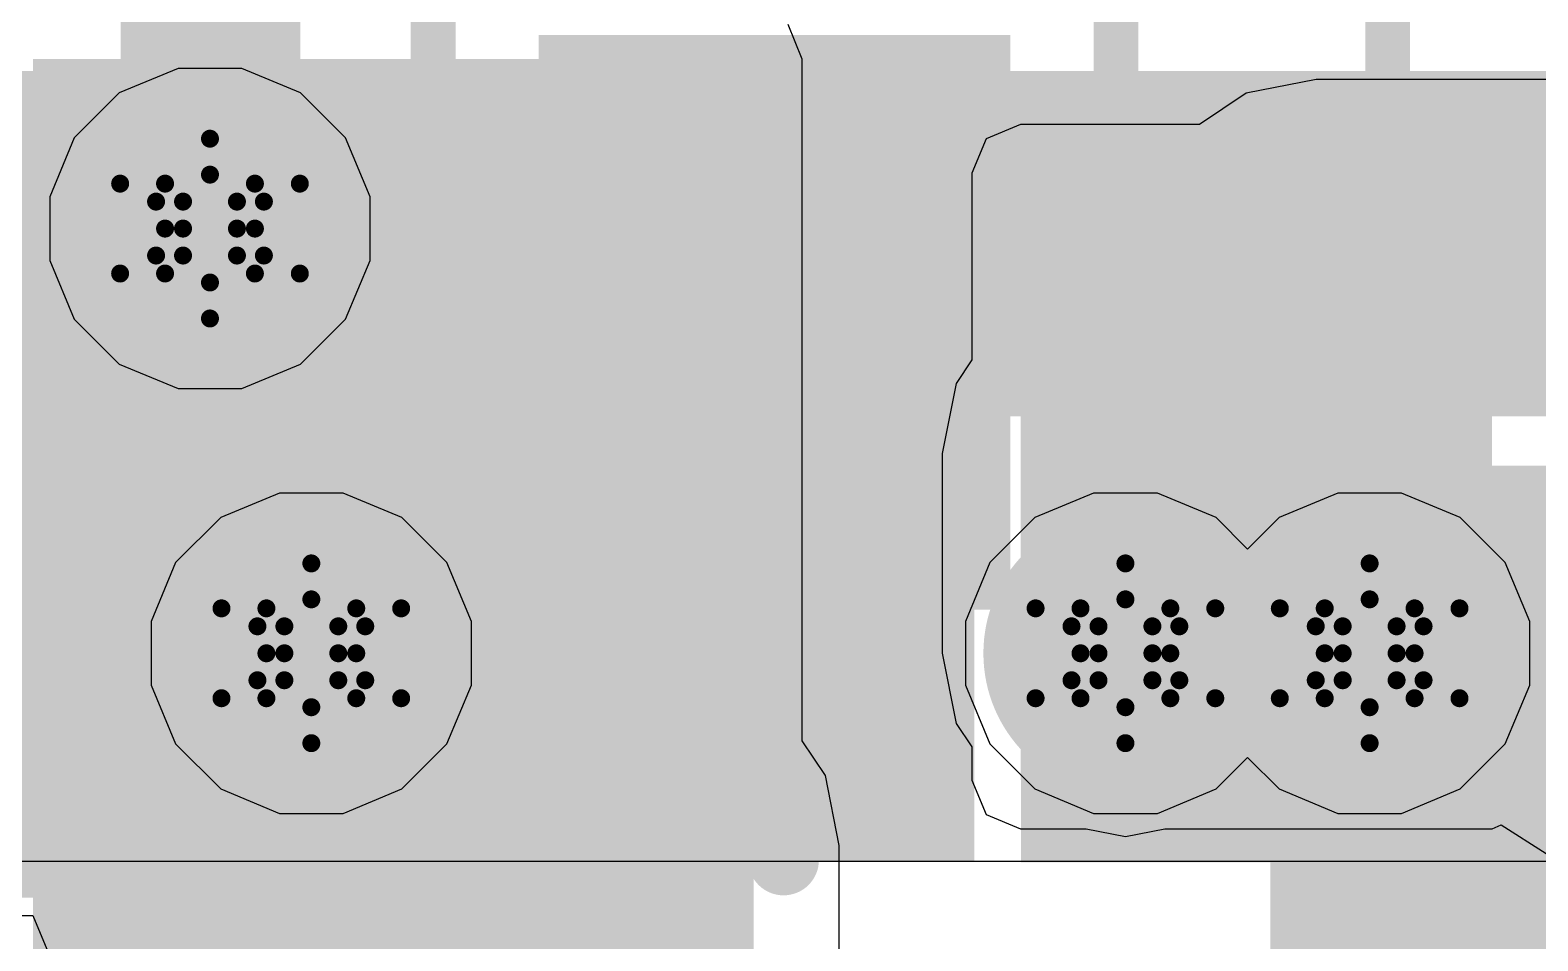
# Model space of a CAD drawing. Header units: inches. Extents: x -2.7 to 10.9, y -2.9 to 7.4.
# Drawn here: x 2.0067 to 2.1745, y 0.1526 to 0.2539 of the extents above; entities that cross this region are included whole.
import ezdxf

# ---------------------------------------------------------------- set-up
doc = ezdxf.new("R2010")
doc.units = ezdxf.units.IN
doc.header["$MEASUREMENT"] = 0
for name, color, linetype in [('Board Outline', 216, 'Continuous'), ('Bottom Layer', 5, 'Continuous'), ('Bottom Overlay', 54, 'Continuous'), ('Bottom Paste', 16, 'Continuous'), ('Bottom Solder', 6, 'Continuous'), ('Drill Drawing', 1, 'Continuous'), ('Layer 2', 16, 'Continuous'), ('Layer 3', 76, 'Continuous'), ('Top Layer', 1, 'Continuous'), ('Top Overlay', 2, 'Continuous'), ('Top Solder', 216, 'Continuous'), ('Via Holes', 16, 'Continuous')]:
    doc.layers.add(name, color=color, linetype=linetype)

# ---------------------------------------------------------------- blocks, each defined once
blk = doc.blocks.new('64_LQFP__10_10__B_129')
at = {"layer": 'Bottom Layer'}
blk.add_hatch(color=5, dxfattribs=at).paths.add_polyline_path([(0.20276, -0.14173), (0.25, -0.14173), (0.25, -0.15354), (0.20276, -0.15354)])
at = {"layer": 'Bottom Paste'}
blk.add_hatch(color=16, dxfattribs=at).paths.add_polyline_path([(0.20276, -0.14173), (0.25, -0.14173), (0.25, -0.15354), (0.20276, -0.15354)])
at = {"layer": 'Bottom Solder'}
blk.add_hatch(color=6, dxfattribs=at).paths.add_polyline_path([(0.19876, -0.13773), (0.254, -0.13773), (0.254, -0.15754), (0.19876, -0.15754)])
at = {"layer": 'Bottom Overlay'}
blk.add_lwpolyline([(0.208, -0.165, 0.005, 0.005, 0), (0.162, -0.211, 0.005, 0.005, 0)], format="xyseb", dxfattribs=at)
blk.add_lwpolyline([(0.20675, -0.165, 0.0025, 0.0025, 1), (0.20925, -0.165, 0.0025, 0.0025, 1)], format="xyseb", close=True, dxfattribs=at)
blk = doc.blocks.new('53261_0871_246')
at = {"layer": 'Top Overlay'}
blk.add_lwpolyline([(0.29823, -0.13976, 0.005, 0.005, 0), (-0.29823, -0.13976, 0.005, 0.005, 0)], format="xyseb", dxfattribs=at)
blk = doc.blocks.new('C____A_B_303')
at = {"layer": 'Bottom Layer'}
blk.add_hatch(color=5, dxfattribs=at).paths.add_polyline_path([(-0.0752, 0.02224), (-0.01929, 0.02224), (-0.01929, -0.02224), (-0.0752, -0.02224)])
at = {"layer": 'Bottom Paste'}
blk.add_hatch(color=16, dxfattribs=at).paths.add_polyline_path([(-0.0752, 0.02224), (-0.01929, 0.02224), (-0.01929, -0.02224), (-0.0752, -0.02224)])
at = {"layer": 'Bottom Solder'}
blk.add_hatch(color=6, dxfattribs=at).paths.add_polyline_path([(-0.0792, 0.02624), (-0.01529, 0.02624), (-0.01529, -0.02624), (-0.0792, -0.02624)])
at = {"layer": 'Bottom Overlay'}
for points in [[(-0.064, 0.038, 0.005, 0.005, 0), (-0.064, 0.03, 0.005, 0.005, 0)], [(-0.064, 0.038, 0.005, 0.005, 0), (0.064, 0.038, 0.005, 0.005, 0)], [(-0.09524, 0.01081, 0.00787, 0.00787, 0), (-0.09524, -0.01281, 0.00787, 0.00787, 0)], [(-0.10706, -0.001, 0.00787, 0.00787, 0), (-0.08343, -0.001, 0.00787, 0.00787, 0)], [(-0.064, -0.03, 0.005, 0.005, 0), (-0.064, -0.038, 0.005, 0.005, 0)], [(-0.064, -0.038, 0.005, 0.005, 0), (0.064, -0.038, 0.005, 0.005, 0)]]:
    blk.add_lwpolyline(points, format="xyseb", dxfattribs=at)
for points in [[(-0.06525, 0.038, 0.0025, 0.0025, 1), (-0.06275, 0.038, 0.0025, 0.0025, 1)], [(-0.06525, 0.038, 0.0025, 0.0025, 1), (-0.06275, 0.038, 0.0025, 0.0025, 1)], [(-0.06525, 0.03, 0.0025, 0.0025, 1), (-0.06275, 0.03, 0.0025, 0.0025, 1)], [(-0.09721, 0.01081, 0.00394, 0.00394, 1), (-0.09328, 0.01081, 0.00394, 0.00394, 1)], [(-0.10902, -0.001, 0.00394, 0.00394, 1), (-0.10509, -0.001, 0.00394, 0.00394, 1)], [(-0.0854, -0.001, 0.00394, 0.00394, 1), (-0.08146, -0.001, 0.00394, 0.00394, 1)], [(-0.09721, -0.01281, 0.00394, 0.00394, 1), (-0.09328, -0.01281, 0.00394, 0.00394, 1)], [(-0.06525, -0.03, 0.0025, 0.0025, 1), (-0.06275, -0.03, 0.0025, 0.0025, 1)], [(-0.06525, -0.038, 0.0025, 0.0025, 1), (-0.06275, -0.038, 0.0025, 0.0025, 1)], [(-0.06525, -0.038, 0.0025, 0.0025, 1), (-0.06275, -0.038, 0.0025, 0.0025, 1)]]:
    blk.add_lwpolyline(points, format="xyseb", close=True, dxfattribs=at)
blk = doc.blocks.new('C___0402_B_310')
at = {"layer": 'Bottom Layer'}
for points in [[(-0.0095, 0.0125), (-0.0095, -0.0125), (-0.0275, -0.0125), (-0.0275, 0.0125)], [(0.0275, 0.0125), (0.0275, -0.0125), (0.0095, -0.0125), (0.0095, 0.0125)]]:
    blk.add_hatch(color=5, dxfattribs=at).paths.add_polyline_path(points)
at = {"layer": 'Bottom Paste'}
for points in [[(-0.0095, 0.0125), (-0.0095, -0.0125), (-0.0275, -0.0125), (-0.0275, 0.0125)], [(0.0275, 0.0125), (0.0275, -0.0125), (0.0095, -0.0125), (0.0095, 0.0125)]]:
    blk.add_hatch(color=16, dxfattribs=at).paths.add_polyline_path(points)
at = {"layer": 'Bottom Solder'}
for points in [[(-0.00714, 0.01486), (-0.00714, -0.01486), (-0.02986, -0.01486), (-0.02986, 0.01486)], [(0.02986, 0.01486), (0.02986, -0.01486), (0.00714, -0.01486), (0.00714, 0.01486)]]:
    blk.add_hatch(color=6, dxfattribs=at).paths.add_polyline_path(points)
at = {"layer": 'Bottom Overlay'}
for points in [[(-0.031, 0.016, 0.005, 0.005, 0), (-0.031, -0.016, 0.005, 0.005, 0)], [(-0.011, 0.016, 0.005, 0.005, 0), (-0.031, 0.016, 0.005, 0.005, 0)], [(0.031, 0.016, 0.005, 0.005, 0), (0.011, 0.016, 0.005, 0.005, 0)], [(0.031, 0.016, 0.005, 0.005, 0), (0.031, -0.016, 0.005, 0.005, 0)], [(-0.011, -0.016, 0.005, 0.005, 0), (-0.031, -0.016, 0.005, 0.005, 0)], [(0.031, -0.016, 0.005, 0.005, 0), (0.011, -0.016, 0.005, 0.005, 0)]]:
    blk.add_lwpolyline(points, format="xyseb", dxfattribs=at)
for points in [[(-0.03225, 0.016, 0.0025, 0.0025, 1), (-0.02975, 0.016, 0.0025, 0.0025, 1)], [(-0.03225, 0.016, 0.0025, 0.0025, 1), (-0.02975, 0.016, 0.0025, 0.0025, 1)], [(-0.01225, 0.016, 0.0025, 0.0025, 1), (-0.00975, 0.016, 0.0025, 0.0025, 1)], [(0.00975, 0.016, 0.0025, 0.0025, 1), (0.01225, 0.016, 0.0025, 0.0025, 1)], [(0.02975, 0.016, 0.0025, 0.0025, 1), (0.03225, 0.016, 0.0025, 0.0025, 1)], [(0.02975, 0.016, 0.0025, 0.0025, 1), (0.03225, 0.016, 0.0025, 0.0025, 1)], [(-0.03225, -0.016, 0.0025, 0.0025, 1), (-0.02975, -0.016, 0.0025, 0.0025, 1)], [(-0.03225, -0.016, 0.0025, 0.0025, 1), (-0.02975, -0.016, 0.0025, 0.0025, 1)], [(-0.01225, -0.016, 0.0025, 0.0025, 1), (-0.00975, -0.016, 0.0025, 0.0025, 1)], [(0.00975, -0.016, 0.0025, 0.0025, 1), (0.01225, -0.016, 0.0025, 0.0025, 1)], [(0.02975, -0.016, 0.0025, 0.0025, 1), (0.03225, -0.016, 0.0025, 0.0025, 1)], [(0.02975, -0.016, 0.0025, 0.0025, 1), (0.03225, -0.016, 0.0025, 0.0025, 1)]]:
    blk.add_lwpolyline(points, format="xyseb", close=True, dxfattribs=at)

msp = doc.modelspace()

# ---------------------------------------------------------------- hatches: boundary and pattern name
at = {"layer": 'Bottom Layer'}
for points in [[(2.00529, 0.16136), (2.1118, 0.16136), (2.1118, 0.24931), (2.00529, 0.24931)], [(2.00529, 0.21092), (2.19282, 0.21092), (2.19282, 0.24931), (2.00529, 0.24931)], [(2.117, 0.16129), (2.19282, 0.16129), (2.19282, 0.20541), (2.117, 0.20541)], [(2.14473, 0.14062), (2.19282, 0.14062), (2.19282, 0.20541), (2.14473, 0.20541)], [(2.14473, 0.14062), (2.19282, 0.14062), (2.19282, 0.18034), (2.14473, 0.18034)]]:
    msp.add_hatch(color=5, dxfattribs=at).paths.add_polyline_path(points)
h = msp.add_hatch(color=5, dxfattribs=at)
edge = h.paths.add_edge_path()
edge.add_arc((2.02672, 0.23179), 0.01181, 0, 360)
h = msp.add_hatch(color=5, dxfattribs=at)
edge = h.paths.add_edge_path()
edge.add_arc((2.038, 0.18454), 0.01181, 0, 360)
h = msp.add_hatch(color=5, dxfattribs=at)
edge = h.paths.add_edge_path()
edge.add_arc((2.12861, 0.18454), 0.01181, 0, 360)
h = msp.add_hatch(color=5, dxfattribs=at)
edge = h.paths.add_edge_path()
edge.add_arc((2.15579, 0.18454), 0.01181, 0, 360)
at = {"layer": 'Bottom Solder'}
h = msp.add_hatch(color=6, dxfattribs=at)
edge = h.paths.add_edge_path()
edge.add_arc((2.02672, 0.23179), 0.01581, 0, 360)
h = msp.add_hatch(color=6, dxfattribs=at)
edge = h.paths.add_edge_path()
edge.add_arc((2.038, 0.18454), 0.01581, 0, 360)
h = msp.add_hatch(color=6, dxfattribs=at)
edge = h.paths.add_edge_path()
edge.add_arc((2.12861, 0.18454), 0.01581, 0, 360)
h = msp.add_hatch(color=6, dxfattribs=at)
edge = h.paths.add_edge_path()
edge.add_arc((2.15579, 0.18454), 0.01581, 0, 360)
at = {"layer": 'Layer 2'}
h = msp.add_hatch(color=16, dxfattribs=at)
edge = h.paths.add_edge_path()
edge.add_arc((2.02672, 0.23179), 0.01181, 0, 360)
h = msp.add_hatch(color=16, dxfattribs=at)
edge = h.paths.add_edge_path()
edge.add_arc((2.038, 0.18454), 0.01181, 0, 360)
h = msp.add_hatch(color=16, dxfattribs=at)
edge = h.paths.add_edge_path()
edge.add_arc((2.12861, 0.18454), 0.01181, 0, 360)
h = msp.add_hatch(color=16, dxfattribs=at)
edge = h.paths.add_edge_path()
edge.add_arc((2.15579, 0.18454), 0.01181, 0, 360)
at = {"layer": 'Layer 3'}
h = msp.add_hatch(color=76, dxfattribs=at)
edge = h.paths.add_edge_path()
edge.add_arc((2.02672, 0.23179), 0.01181, 0, 360)
h = msp.add_hatch(color=76, dxfattribs=at)
edge = h.paths.add_edge_path()
edge.add_arc((2.038, 0.18454), 0.01181, 0, 360)
h = msp.add_hatch(color=76, dxfattribs=at)
edge = h.paths.add_edge_path()
edge.add_arc((2.12861, 0.18454), 0.01181, 0, 360)
h = msp.add_hatch(color=76, dxfattribs=at)
edge = h.paths.add_edge_path()
edge.add_arc((2.15579, 0.18454), 0.01181, 0, 360)
at = {"layer": 'Top Layer'}
for points in [[(2.00701, 0.15082), (2.08723, 0.15082), (2.08723, 0.25065), (2.00701, 0.25065)], [(2.11694, 0.17043), (2.16941, 0.17043), (2.16941, 0.23795), (2.11694, 0.23795)]]:
    msp.add_hatch(color=1, dxfattribs=at).paths.add_polyline_path(points)
h = msp.add_hatch(color=1, dxfattribs=at)
edge = h.paths.add_edge_path()
edge.add_arc((2.02672, 0.23179), 0.01181, 0, 360)
h = msp.add_hatch(color=1, dxfattribs=at)
edge = h.paths.add_edge_path()
edge.add_arc((2.038, 0.18454), 0.01181, 0, 360)
h = msp.add_hatch(color=1, dxfattribs=at)
edge = h.paths.add_edge_path()
edge.add_arc((2.12861, 0.18454), 0.01181, 0, 360)
h = msp.add_hatch(color=1, dxfattribs=at)
edge = h.paths.add_edge_path()
edge.add_arc((2.15579, 0.18454), 0.01181, 0, 360)
at = {"layer": 'Top Solder'}
h = msp.add_hatch(color=216, dxfattribs=at)
edge = h.paths.add_edge_path()
edge.add_arc((2.02672, 0.23179), 0.01581, 0, 360)
h = msp.add_hatch(color=216, dxfattribs=at)
edge = h.paths.add_edge_path()
edge.add_arc((2.038, 0.18454), 0.01581, 0, 360)
h = msp.add_hatch(color=216, dxfattribs=at)
edge = h.paths.add_edge_path()
edge.add_arc((2.12861, 0.18454), 0.01581, 0, 360)
h = msp.add_hatch(color=216, dxfattribs=at)
edge = h.paths.add_edge_path()
edge.add_arc((2.15579, 0.18454), 0.01581, 0, 360)
at = {"layer": 'Via Holes'}
h = msp.add_hatch(color=7, dxfattribs=at)
edge = h.paths.add_edge_path()
edge.add_arc((2.02672, 0.23179), 0.00591, 0, 360)
h = msp.add_hatch(color=7, dxfattribs=at)
edge = h.paths.add_edge_path()
edge.add_arc((2.038, 0.18454), 0.00591, 0, 360)
h = msp.add_hatch(color=7, dxfattribs=at)
edge = h.paths.add_edge_path()
edge.add_arc((2.12861, 0.18454), 0.00591, 0, 360)
h = msp.add_hatch(color=7, dxfattribs=at)
edge = h.paths.add_edge_path()
edge.add_arc((2.15579, 0.18454), 0.00591, 0, 360)

# ---------------------------------------------------------------- linework, layer by layer
at = {"layer": 'Board Outline'}
msp.add_lwpolyline([(-2.49969, 1.37795, 0.005, 0.005, -0.740599), (2.8433, 0.25075, 0.005, 0.005, 0)], format="xyseb", dxfattribs=at)
at = {"layer": 'Bottom Layer'}
for p, q in [((1.99929, 0.15536), (2.00701, 0.15536)), ((2.00701, 0.15536), (2.00893, 0.15074))]:
    msp.add_line(p, q, dxfattribs=at)
for points in [[(2.02678, 0.23185, 0.02, 0.02, 0), (2.02678, 0.44868, 0.02, 0.02, 0)], [(2.02672, 0.23179, 0.02, 0.02, 0), (2.02678, 0.23185, 0.02, 0.02, 0)]]:
    msp.add_lwpolyline(points, format="xyseb", dxfattribs=at)
for points in [[(2.02172, 0.23179, 0.01, 0.01, 1), (2.03172, 0.23179, 0.01, 0.01, 1)], [(2.02178, 0.23185, 0.01, 0.01, 1), (2.03178, 0.23185, 0.01, 0.01, 1)], [(2.02178, 0.23185, 0.01, 0.01, 1), (2.03178, 0.23185, 0.01, 0.01, 1)]]:
    msp.add_lwpolyline(points, format="xyseb", close=True, dxfattribs=at)
at = {"layer": 'Drill Drawing'}
for points in [[(2.02172, 0.23679, 0.002, 0.002, 0), (2.02672, 0.24179, 0.002, 0.002, 0)], [(2.02672, 0.24179, 0.002, 0.002, 0), (2.03172, 0.23679, 0.002, 0.002, 0)], [(2.02372, 0.23479, 0.002, 0.002, 0), (2.02672, 0.23779, 0.002, 0.002, 0)], [(2.02672, 0.23779, 0.002, 0.002, 0), (2.02972, 0.23479, 0.002, 0.002, 0)], [(2.01672, 0.23679, 0.002, 0.002, 0), (2.02172, 0.23179, 0.002, 0.002, 0)], [(2.01672, 0.23679, 0.002, 0.002, 0), (2.02172, 0.23679, 0.002, 0.002, 0)], [(2.03172, 0.23679, 0.002, 0.002, 0), (2.03672, 0.23679, 0.002, 0.002, 0)], [(2.03172, 0.23179, 0.002, 0.002, 0), (2.03672, 0.23679, 0.002, 0.002, 0)], [(2.02072, 0.23479, 0.002, 0.002, 0), (2.02372, 0.23179, 0.002, 0.002, 0)], [(2.02072, 0.23479, 0.002, 0.002, 0), (2.02372, 0.23479, 0.002, 0.002, 0)], [(2.02972, 0.23479, 0.002, 0.002, 0), (2.03272, 0.23479, 0.002, 0.002, 0)], [(2.02972, 0.23179, 0.002, 0.002, 0), (2.03272, 0.23479, 0.002, 0.002, 0)], [(2.01672, 0.22679, 0.002, 0.002, 0), (2.02172, 0.23179, 0.002, 0.002, 0)], [(2.02072, 0.22879, 0.002, 0.002, 0), (2.02372, 0.23179, 0.002, 0.002, 0)], [(2.02972, 0.23179, 0.002, 0.002, 0), (2.03272, 0.22879, 0.002, 0.002, 0)], [(2.03172, 0.23179, 0.002, 0.002, 0), (2.03672, 0.22679, 0.002, 0.002, 0)], [(2.02072, 0.22879, 0.002, 0.002, 0), (2.02372, 0.22879, 0.002, 0.002, 0)], [(2.02372, 0.22879, 0.002, 0.002, 0), (2.02672, 0.22579, 0.002, 0.002, 0)], [(2.02672, 0.22579, 0.002, 0.002, 0), (2.02972, 0.22879, 0.002, 0.002, 0)], [(2.02972, 0.22879, 0.002, 0.002, 0), (2.03272, 0.22879, 0.002, 0.002, 0)], [(2.01672, 0.22679, 0.002, 0.002, 0), (2.02172, 0.22679, 0.002, 0.002, 0)], [(2.02172, 0.22679, 0.002, 0.002, 0), (2.02672, 0.22179, 0.002, 0.002, 0)], [(2.02672, 0.22179, 0.002, 0.002, 0), (2.03172, 0.22679, 0.002, 0.002, 0)], [(2.03172, 0.22679, 0.002, 0.002, 0), (2.03672, 0.22679, 0.002, 0.002, 0)], [(2.033, 0.18954, 0.002, 0.002, 0), (2.038, 0.19454, 0.002, 0.002, 0)], [(2.038, 0.19454, 0.002, 0.002, 0), (2.043, 0.18954, 0.002, 0.002, 0)], [(2.12361, 0.18954, 0.002, 0.002, 0), (2.12861, 0.19454, 0.002, 0.002, 0)], [(2.12861, 0.19454, 0.002, 0.002, 0), (2.13361, 0.18954, 0.002, 0.002, 0)], [(2.15079, 0.18954, 0.002, 0.002, 0), (2.15579, 0.19454, 0.002, 0.002, 0)], [(2.15579, 0.19454, 0.002, 0.002, 0), (2.16079, 0.18954, 0.002, 0.002, 0)], [(2.035, 0.18754, 0.002, 0.002, 0), (2.038, 0.19054, 0.002, 0.002, 0)], [(2.038, 0.19054, 0.002, 0.002, 0), (2.041, 0.18754, 0.002, 0.002, 0)], [(2.12561, 0.18754, 0.002, 0.002, 0), (2.12861, 0.19054, 0.002, 0.002, 0)], [(2.12861, 0.19054, 0.002, 0.002, 0), (2.13161, 0.18754, 0.002, 0.002, 0)], [(2.15279, 0.18754, 0.002, 0.002, 0), (2.15579, 0.19054, 0.002, 0.002, 0)], [(2.15579, 0.19054, 0.002, 0.002, 0), (2.15879, 0.18754, 0.002, 0.002, 0)], [(2.028, 0.18954, 0.002, 0.002, 0), (2.033, 0.18454, 0.002, 0.002, 0)], [(2.028, 0.18954, 0.002, 0.002, 0), (2.033, 0.18954, 0.002, 0.002, 0)], [(2.043, 0.18954, 0.002, 0.002, 0), (2.048, 0.18954, 0.002, 0.002, 0)], [(2.043, 0.18454, 0.002, 0.002, 0), (2.048, 0.18954, 0.002, 0.002, 0)], [(2.11861, 0.18954, 0.002, 0.002, 0), (2.12361, 0.18454, 0.002, 0.002, 0)], [(2.11861, 0.18954, 0.002, 0.002, 0), (2.12361, 0.18954, 0.002, 0.002, 0)], [(2.13361, 0.18954, 0.002, 0.002, 0), (2.13861, 0.18954, 0.002, 0.002, 0)], [(2.13361, 0.18454, 0.002, 0.002, 0), (2.13861, 0.18954, 0.002, 0.002, 0)], [(2.14579, 0.18954, 0.002, 0.002, 0), (2.15079, 0.18454, 0.002, 0.002, 0)], [(2.14579, 0.18954, 0.002, 0.002, 0), (2.15079, 0.18954, 0.002, 0.002, 0)], [(2.16079, 0.18954, 0.002, 0.002, 0), (2.16579, 0.18954, 0.002, 0.002, 0)], [(2.16079, 0.18454, 0.002, 0.002, 0), (2.16579, 0.18954, 0.002, 0.002, 0)], [(2.032, 0.18754, 0.002, 0.002, 0), (2.035, 0.18454, 0.002, 0.002, 0)], [(2.032, 0.18754, 0.002, 0.002, 0), (2.035, 0.18754, 0.002, 0.002, 0)], [(2.041, 0.18754, 0.002, 0.002, 0), (2.044, 0.18754, 0.002, 0.002, 0)], [(2.041, 0.18454, 0.002, 0.002, 0), (2.044, 0.18754, 0.002, 0.002, 0)], [(2.12261, 0.18754, 0.002, 0.002, 0), (2.12561, 0.18454, 0.002, 0.002, 0)], [(2.12261, 0.18754, 0.002, 0.002, 0), (2.12561, 0.18754, 0.002, 0.002, 0)], [(2.13161, 0.18754, 0.002, 0.002, 0), (2.13461, 0.18754, 0.002, 0.002, 0)], [(2.13161, 0.18454, 0.002, 0.002, 0), (2.13461, 0.18754, 0.002, 0.002, 0)], [(2.14979, 0.18754, 0.002, 0.002, 0), (2.15279, 0.18454, 0.002, 0.002, 0)], [(2.14979, 0.18754, 0.002, 0.002, 0), (2.15279, 0.18754, 0.002, 0.002, 0)], [(2.15879, 0.18754, 0.002, 0.002, 0), (2.16179, 0.18754, 0.002, 0.002, 0)], [(2.15879, 0.18454, 0.002, 0.002, 0), (2.16179, 0.18754, 0.002, 0.002, 0)], [(2.028, 0.17954, 0.002, 0.002, 0), (2.033, 0.18454, 0.002, 0.002, 0)], [(2.032, 0.18154, 0.002, 0.002, 0), (2.035, 0.18454, 0.002, 0.002, 0)], [(2.041, 0.18454, 0.002, 0.002, 0), (2.044, 0.18154, 0.002, 0.002, 0)], [(2.043, 0.18454, 0.002, 0.002, 0), (2.048, 0.17954, 0.002, 0.002, 0)], [(2.11861, 0.17954, 0.002, 0.002, 0), (2.12361, 0.18454, 0.002, 0.002, 0)], [(2.12261, 0.18154, 0.002, 0.002, 0), (2.12561, 0.18454, 0.002, 0.002, 0)], [(2.13161, 0.18454, 0.002, 0.002, 0), (2.13461, 0.18154, 0.002, 0.002, 0)], [(2.13361, 0.18454, 0.002, 0.002, 0), (2.13861, 0.17954, 0.002, 0.002, 0)], [(2.14579, 0.17954, 0.002, 0.002, 0), (2.15079, 0.18454, 0.002, 0.002, 0)], [(2.14979, 0.18154, 0.002, 0.002, 0), (2.15279, 0.18454, 0.002, 0.002, 0)], [(2.15879, 0.18454, 0.002, 0.002, 0), (2.16179, 0.18154, 0.002, 0.002, 0)], [(2.16079, 0.18454, 0.002, 0.002, 0), (2.16579, 0.17954, 0.002, 0.002, 0)], [(2.032, 0.18154, 0.002, 0.002, 0), (2.035, 0.18154, 0.002, 0.002, 0)], [(2.035, 0.18154, 0.002, 0.002, 0), (2.038, 0.17854, 0.002, 0.002, 0)], [(2.038, 0.17854, 0.002, 0.002, 0), (2.041, 0.18154, 0.002, 0.002, 0)], [(2.041, 0.18154, 0.002, 0.002, 0), (2.044, 0.18154, 0.002, 0.002, 0)], [(2.12261, 0.18154, 0.002, 0.002, 0), (2.12561, 0.18154, 0.002, 0.002, 0)], [(2.12561, 0.18154, 0.002, 0.002, 0), (2.12861, 0.17854, 0.002, 0.002, 0)], [(2.12861, 0.17854, 0.002, 0.002, 0), (2.13161, 0.18154, 0.002, 0.002, 0)], [(2.13161, 0.18154, 0.002, 0.002, 0), (2.13461, 0.18154, 0.002, 0.002, 0)], [(2.14979, 0.18154, 0.002, 0.002, 0), (2.15279, 0.18154, 0.002, 0.002, 0)], [(2.15279, 0.18154, 0.002, 0.002, 0), (2.15579, 0.17854, 0.002, 0.002, 0)], [(2.15579, 0.17854, 0.002, 0.002, 0), (2.15879, 0.18154, 0.002, 0.002, 0)], [(2.15879, 0.18154, 0.002, 0.002, 0), (2.16179, 0.18154, 0.002, 0.002, 0)], [(2.028, 0.17954, 0.002, 0.002, 0), (2.033, 0.17954, 0.002, 0.002, 0)], [(2.033, 0.17954, 0.002, 0.002, 0), (2.038, 0.17454, 0.002, 0.002, 0)], [(2.038, 0.17454, 0.002, 0.002, 0), (2.043, 0.17954, 0.002, 0.002, 0)], [(2.043, 0.17954, 0.002, 0.002, 0), (2.048, 0.17954, 0.002, 0.002, 0)], [(2.11861, 0.17954, 0.002, 0.002, 0), (2.12361, 0.17954, 0.002, 0.002, 0)], [(2.12361, 0.17954, 0.002, 0.002, 0), (2.12861, 0.17454, 0.002, 0.002, 0)], [(2.12861, 0.17454, 0.002, 0.002, 0), (2.13361, 0.17954, 0.002, 0.002, 0)], [(2.13361, 0.17954, 0.002, 0.002, 0), (2.13861, 0.17954, 0.002, 0.002, 0)], [(2.14579, 0.17954, 0.002, 0.002, 0), (2.15079, 0.17954, 0.002, 0.002, 0)], [(2.15079, 0.17954, 0.002, 0.002, 0), (2.15579, 0.17454, 0.002, 0.002, 0)], [(2.15579, 0.17454, 0.002, 0.002, 0), (2.16079, 0.17954, 0.002, 0.002, 0)], [(2.16079, 0.17954, 0.002, 0.002, 0), (2.16579, 0.17954, 0.002, 0.002, 0)]]:
    msp.add_lwpolyline(points, format="xyseb", dxfattribs=at)
for points in [[(2.02622, 0.24179, 0.001, 0.001, 1), (2.02722, 0.24179, 0.001, 0.001, 1)], [(2.02622, 0.24179, 0.001, 0.001, 1), (2.02722, 0.24179, 0.001, 0.001, 1)], [(2.02622, 0.23779, 0.001, 0.001, 1), (2.02722, 0.23779, 0.001, 0.001, 1)], [(2.02622, 0.23779, 0.001, 0.001, 1), (2.02722, 0.23779, 0.001, 0.001, 1)], [(2.01622, 0.23679, 0.001, 0.001, 1), (2.01722, 0.23679, 0.001, 0.001, 1)], [(2.01622, 0.23679, 0.001, 0.001, 1), (2.01722, 0.23679, 0.001, 0.001, 1)], [(2.02122, 0.23679, 0.001, 0.001, 1), (2.02222, 0.23679, 0.001, 0.001, 1)], [(2.02122, 0.23679, 0.001, 0.001, 1), (2.02222, 0.23679, 0.001, 0.001, 1)], [(2.03122, 0.23679, 0.001, 0.001, 1), (2.03222, 0.23679, 0.001, 0.001, 1)], [(2.03122, 0.23679, 0.001, 0.001, 1), (2.03222, 0.23679, 0.001, 0.001, 1)], [(2.03622, 0.23679, 0.001, 0.001, 1), (2.03722, 0.23679, 0.001, 0.001, 1)], [(2.03622, 0.23679, 0.001, 0.001, 1), (2.03722, 0.23679, 0.001, 0.001, 1)], [(2.02022, 0.23479, 0.001, 0.001, 1), (2.02122, 0.23479, 0.001, 0.001, 1)], [(2.02022, 0.23479, 0.001, 0.001, 1), (2.02122, 0.23479, 0.001, 0.001, 1)], [(2.02322, 0.23479, 0.001, 0.001, 1), (2.02422, 0.23479, 0.001, 0.001, 1)], [(2.02322, 0.23479, 0.001, 0.001, 1), (2.02422, 0.23479, 0.001, 0.001, 1)], [(2.02922, 0.23479, 0.001, 0.001, 1), (2.03022, 0.23479, 0.001, 0.001, 1)], [(2.02922, 0.23479, 0.001, 0.001, 1), (2.03022, 0.23479, 0.001, 0.001, 1)], [(2.03222, 0.23479, 0.001, 0.001, 1), (2.03322, 0.23479, 0.001, 0.001, 1)], [(2.03222, 0.23479, 0.001, 0.001, 1), (2.03322, 0.23479, 0.001, 0.001, 1)], [(2.02122, 0.23179, 0.001, 0.001, 1), (2.02222, 0.23179, 0.001, 0.001, 1)], [(2.02122, 0.23179, 0.001, 0.001, 1), (2.02222, 0.23179, 0.001, 0.001, 1)], [(2.02322, 0.23179, 0.001, 0.001, 1), (2.02422, 0.23179, 0.001, 0.001, 1)], [(2.02322, 0.23179, 0.001, 0.001, 1), (2.02422, 0.23179, 0.001, 0.001, 1)], [(2.02922, 0.23179, 0.001, 0.001, 1), (2.03022, 0.23179, 0.001, 0.001, 1)], [(2.02922, 0.23179, 0.001, 0.001, 1), (2.03022, 0.23179, 0.001, 0.001, 1)], [(2.03122, 0.23179, 0.001, 0.001, 1), (2.03222, 0.23179, 0.001, 0.001, 1)], [(2.03122, 0.23179, 0.001, 0.001, 1), (2.03222, 0.23179, 0.001, 0.001, 1)], [(2.02022, 0.22879, 0.001, 0.001, 1), (2.02122, 0.22879, 0.001, 0.001, 1)], [(2.02022, 0.22879, 0.001, 0.001, 1), (2.02122, 0.22879, 0.001, 0.001, 1)], [(2.02322, 0.22879, 0.001, 0.001, 1), (2.02422, 0.22879, 0.001, 0.001, 1)], [(2.02322, 0.22879, 0.001, 0.001, 1), (2.02422, 0.22879, 0.001, 0.001, 1)], [(2.02922, 0.22879, 0.001, 0.001, 1), (2.03022, 0.22879, 0.001, 0.001, 1)], [(2.02922, 0.22879, 0.001, 0.001, 1), (2.03022, 0.22879, 0.001, 0.001, 1)], [(2.03222, 0.22879, 0.001, 0.001, 1), (2.03322, 0.22879, 0.001, 0.001, 1)], [(2.03222, 0.22879, 0.001, 0.001, 1), (2.03322, 0.22879, 0.001, 0.001, 1)], [(2.01622, 0.22679, 0.001, 0.001, 1), (2.01722, 0.22679, 0.001, 0.001, 1)], [(2.01622, 0.22679, 0.001, 0.001, 1), (2.01722, 0.22679, 0.001, 0.001, 1)], [(2.02122, 0.22679, 0.001, 0.001, 1), (2.02222, 0.22679, 0.001, 0.001, 1)], [(2.02122, 0.22679, 0.001, 0.001, 1), (2.02222, 0.22679, 0.001, 0.001, 1)], [(2.02622, 0.22579, 0.001, 0.001, 1), (2.02722, 0.22579, 0.001, 0.001, 1)], [(2.02622, 0.22579, 0.001, 0.001, 1), (2.02722, 0.22579, 0.001, 0.001, 1)], [(2.03122, 0.22679, 0.001, 0.001, 1), (2.03222, 0.22679, 0.001, 0.001, 1)], [(2.03122, 0.22679, 0.001, 0.001, 1), (2.03222, 0.22679, 0.001, 0.001, 1)], [(2.03622, 0.22679, 0.001, 0.001, 1), (2.03722, 0.22679, 0.001, 0.001, 1)], [(2.03622, 0.22679, 0.001, 0.001, 1), (2.03722, 0.22679, 0.001, 0.001, 1)], [(2.02622, 0.22179, 0.001, 0.001, 1), (2.02722, 0.22179, 0.001, 0.001, 1)], [(2.02622, 0.22179, 0.001, 0.001, 1), (2.02722, 0.22179, 0.001, 0.001, 1)], [(2.0375, 0.19454, 0.001, 0.001, 1), (2.0385, 0.19454, 0.001, 0.001, 1)], [(2.0375, 0.19454, 0.001, 0.001, 1), (2.0385, 0.19454, 0.001, 0.001, 1)], [(2.12811, 0.19454, 0.001, 0.001, 1), (2.12911, 0.19454, 0.001, 0.001, 1)], [(2.12811, 0.19454, 0.001, 0.001, 1), (2.12911, 0.19454, 0.001, 0.001, 1)], [(2.15529, 0.19454, 0.001, 0.001, 1), (2.15629, 0.19454, 0.001, 0.001, 1)], [(2.15529, 0.19454, 0.001, 0.001, 1), (2.15629, 0.19454, 0.001, 0.001, 1)], [(2.0375, 0.19054, 0.001, 0.001, 1), (2.0385, 0.19054, 0.001, 0.001, 1)], [(2.0375, 0.19054, 0.001, 0.001, 1), (2.0385, 0.19054, 0.001, 0.001, 1)], [(2.12811, 0.19054, 0.001, 0.001, 1), (2.12911, 0.19054, 0.001, 0.001, 1)], [(2.12811, 0.19054, 0.001, 0.001, 1), (2.12911, 0.19054, 0.001, 0.001, 1)], [(2.15529, 0.19054, 0.001, 0.001, 1), (2.15629, 0.19054, 0.001, 0.001, 1)], [(2.15529, 0.19054, 0.001, 0.001, 1), (2.15629, 0.19054, 0.001, 0.001, 1)], [(2.0275, 0.18954, 0.001, 0.001, 1), (2.0285, 0.18954, 0.001, 0.001, 1)], [(2.0275, 0.18954, 0.001, 0.001, 1), (2.0285, 0.18954, 0.001, 0.001, 1)], [(2.0325, 0.18954, 0.001, 0.001, 1), (2.0335, 0.18954, 0.001, 0.001, 1)], [(2.0325, 0.18954, 0.001, 0.001, 1), (2.0335, 0.18954, 0.001, 0.001, 1)], [(2.0425, 0.18954, 0.001, 0.001, 1), (2.0435, 0.18954, 0.001, 0.001, 1)], [(2.0425, 0.18954, 0.001, 0.001, 1), (2.0435, 0.18954, 0.001, 0.001, 1)], [(2.0475, 0.18954, 0.001, 0.001, 1), (2.0485, 0.18954, 0.001, 0.001, 1)], [(2.0475, 0.18954, 0.001, 0.001, 1), (2.0485, 0.18954, 0.001, 0.001, 1)], [(2.11811, 0.18954, 0.001, 0.001, 1), (2.11911, 0.18954, 0.001, 0.001, 1)], [(2.11811, 0.18954, 0.001, 0.001, 1), (2.11911, 0.18954, 0.001, 0.001, 1)], [(2.12311, 0.18954, 0.001, 0.001, 1), (2.12411, 0.18954, 0.001, 0.001, 1)], [(2.12311, 0.18954, 0.001, 0.001, 1), (2.12411, 0.18954, 0.001, 0.001, 1)], [(2.13311, 0.18954, 0.001, 0.001, 1), (2.13411, 0.18954, 0.001, 0.001, 1)], [(2.13311, 0.18954, 0.001, 0.001, 1), (2.13411, 0.18954, 0.001, 0.001, 1)], [(2.13811, 0.18954, 0.001, 0.001, 1), (2.13911, 0.18954, 0.001, 0.001, 1)], [(2.13811, 0.18954, 0.001, 0.001, 1), (2.13911, 0.18954, 0.001, 0.001, 1)], [(2.14529, 0.18954, 0.001, 0.001, 1), (2.14629, 0.18954, 0.001, 0.001, 1)], [(2.14529, 0.18954, 0.001, 0.001, 1), (2.14629, 0.18954, 0.001, 0.001, 1)], [(2.15029, 0.18954, 0.001, 0.001, 1), (2.15129, 0.18954, 0.001, 0.001, 1)], [(2.15029, 0.18954, 0.001, 0.001, 1), (2.15129, 0.18954, 0.001, 0.001, 1)], [(2.16029, 0.18954, 0.001, 0.001, 1), (2.16129, 0.18954, 0.001, 0.001, 1)], [(2.16029, 0.18954, 0.001, 0.001, 1), (2.16129, 0.18954, 0.001, 0.001, 1)], [(2.16529, 0.18954, 0.001, 0.001, 1), (2.16629, 0.18954, 0.001, 0.001, 1)], [(2.16529, 0.18954, 0.001, 0.001, 1), (2.16629, 0.18954, 0.001, 0.001, 1)], [(2.0315, 0.18754, 0.001, 0.001, 1), (2.0325, 0.18754, 0.001, 0.001, 1)], [(2.0315, 0.18754, 0.001, 0.001, 1), (2.0325, 0.18754, 0.001, 0.001, 1)], [(2.0345, 0.18754, 0.001, 0.001, 1), (2.0355, 0.18754, 0.001, 0.001, 1)], [(2.0345, 0.18754, 0.001, 0.001, 1), (2.0355, 0.18754, 0.001, 0.001, 1)], [(2.0405, 0.18754, 0.001, 0.001, 1), (2.0415, 0.18754, 0.001, 0.001, 1)], [(2.0405, 0.18754, 0.001, 0.001, 1), (2.0415, 0.18754, 0.001, 0.001, 1)], [(2.0435, 0.18754, 0.001, 0.001, 1), (2.0445, 0.18754, 0.001, 0.001, 1)], [(2.0435, 0.18754, 0.001, 0.001, 1), (2.0445, 0.18754, 0.001, 0.001, 1)], [(2.12211, 0.18754, 0.001, 0.001, 1), (2.12311, 0.18754, 0.001, 0.001, 1)], [(2.12211, 0.18754, 0.001, 0.001, 1), (2.12311, 0.18754, 0.001, 0.001, 1)], [(2.12511, 0.18754, 0.001, 0.001, 1), (2.12611, 0.18754, 0.001, 0.001, 1)], [(2.12511, 0.18754, 0.001, 0.001, 1), (2.12611, 0.18754, 0.001, 0.001, 1)], [(2.13111, 0.18754, 0.001, 0.001, 1), (2.13211, 0.18754, 0.001, 0.001, 1)], [(2.13111, 0.18754, 0.001, 0.001, 1), (2.13211, 0.18754, 0.001, 0.001, 1)], [(2.13411, 0.18754, 0.001, 0.001, 1), (2.13511, 0.18754, 0.001, 0.001, 1)], [(2.13411, 0.18754, 0.001, 0.001, 1), (2.13511, 0.18754, 0.001, 0.001, 1)], [(2.14929, 0.18754, 0.001, 0.001, 1), (2.15029, 0.18754, 0.001, 0.001, 1)], [(2.14929, 0.18754, 0.001, 0.001, 1), (2.15029, 0.18754, 0.001, 0.001, 1)], [(2.15229, 0.18754, 0.001, 0.001, 1), (2.15329, 0.18754, 0.001, 0.001, 1)], [(2.15229, 0.18754, 0.001, 0.001, 1), (2.15329, 0.18754, 0.001, 0.001, 1)], [(2.15829, 0.18754, 0.001, 0.001, 1), (2.15929, 0.18754, 0.001, 0.001, 1)], [(2.15829, 0.18754, 0.001, 0.001, 1), (2.15929, 0.18754, 0.001, 0.001, 1)], [(2.16129, 0.18754, 0.001, 0.001, 1), (2.16229, 0.18754, 0.001, 0.001, 1)], [(2.16129, 0.18754, 0.001, 0.001, 1), (2.16229, 0.18754, 0.001, 0.001, 1)], [(2.0325, 0.18454, 0.001, 0.001, 1), (2.0335, 0.18454, 0.001, 0.001, 1)], [(2.0325, 0.18454, 0.001, 0.001, 1), (2.0335, 0.18454, 0.001, 0.001, 1)], [(2.0345, 0.18454, 0.001, 0.001, 1), (2.0355, 0.18454, 0.001, 0.001, 1)], [(2.0345, 0.18454, 0.001, 0.001, 1), (2.0355, 0.18454, 0.001, 0.001, 1)], [(2.0405, 0.18454, 0.001, 0.001, 1), (2.0415, 0.18454, 0.001, 0.001, 1)], [(2.0405, 0.18454, 0.001, 0.001, 1), (2.0415, 0.18454, 0.001, 0.001, 1)], [(2.0425, 0.18454, 0.001, 0.001, 1), (2.0435, 0.18454, 0.001, 0.001, 1)], [(2.0425, 0.18454, 0.001, 0.001, 1), (2.0435, 0.18454, 0.001, 0.001, 1)], [(2.12311, 0.18454, 0.001, 0.001, 1), (2.12411, 0.18454, 0.001, 0.001, 1)], [(2.12311, 0.18454, 0.001, 0.001, 1), (2.12411, 0.18454, 0.001, 0.001, 1)], [(2.12511, 0.18454, 0.001, 0.001, 1), (2.12611, 0.18454, 0.001, 0.001, 1)], [(2.12511, 0.18454, 0.001, 0.001, 1), (2.12611, 0.18454, 0.001, 0.001, 1)], [(2.13111, 0.18454, 0.001, 0.001, 1), (2.13211, 0.18454, 0.001, 0.001, 1)], [(2.13111, 0.18454, 0.001, 0.001, 1), (2.13211, 0.18454, 0.001, 0.001, 1)], [(2.13311, 0.18454, 0.001, 0.001, 1), (2.13411, 0.18454, 0.001, 0.001, 1)], [(2.13311, 0.18454, 0.001, 0.001, 1), (2.13411, 0.18454, 0.001, 0.001, 1)], [(2.15029, 0.18454, 0.001, 0.001, 1), (2.15129, 0.18454, 0.001, 0.001, 1)], [(2.15029, 0.18454, 0.001, 0.001, 1), (2.15129, 0.18454, 0.001, 0.001, 1)], [(2.15229, 0.18454, 0.001, 0.001, 1), (2.15329, 0.18454, 0.001, 0.001, 1)], [(2.15229, 0.18454, 0.001, 0.001, 1), (2.15329, 0.18454, 0.001, 0.001, 1)], [(2.15829, 0.18454, 0.001, 0.001, 1), (2.15929, 0.18454, 0.001, 0.001, 1)], [(2.15829, 0.18454, 0.001, 0.001, 1), (2.15929, 0.18454, 0.001, 0.001, 1)], [(2.16029, 0.18454, 0.001, 0.001, 1), (2.16129, 0.18454, 0.001, 0.001, 1)], [(2.16029, 0.18454, 0.001, 0.001, 1), (2.16129, 0.18454, 0.001, 0.001, 1)], [(2.0315, 0.18154, 0.001, 0.001, 1), (2.0325, 0.18154, 0.001, 0.001, 1)], [(2.0315, 0.18154, 0.001, 0.001, 1), (2.0325, 0.18154, 0.001, 0.001, 1)], [(2.0345, 0.18154, 0.001, 0.001, 1), (2.0355, 0.18154, 0.001, 0.001, 1)], [(2.0345, 0.18154, 0.001, 0.001, 1), (2.0355, 0.18154, 0.001, 0.001, 1)], [(2.0405, 0.18154, 0.001, 0.001, 1), (2.0415, 0.18154, 0.001, 0.001, 1)], [(2.0405, 0.18154, 0.001, 0.001, 1), (2.0415, 0.18154, 0.001, 0.001, 1)], [(2.0435, 0.18154, 0.001, 0.001, 1), (2.0445, 0.18154, 0.001, 0.001, 1)], [(2.0435, 0.18154, 0.001, 0.001, 1), (2.0445, 0.18154, 0.001, 0.001, 1)], [(2.12211, 0.18154, 0.001, 0.001, 1), (2.12311, 0.18154, 0.001, 0.001, 1)], [(2.12211, 0.18154, 0.001, 0.001, 1), (2.12311, 0.18154, 0.001, 0.001, 1)], [(2.12511, 0.18154, 0.001, 0.001, 1), (2.12611, 0.18154, 0.001, 0.001, 1)], [(2.12511, 0.18154, 0.001, 0.001, 1), (2.12611, 0.18154, 0.001, 0.001, 1)], [(2.13111, 0.18154, 0.001, 0.001, 1), (2.13211, 0.18154, 0.001, 0.001, 1)], [(2.13111, 0.18154, 0.001, 0.001, 1), (2.13211, 0.18154, 0.001, 0.001, 1)], [(2.13411, 0.18154, 0.001, 0.001, 1), (2.13511, 0.18154, 0.001, 0.001, 1)], [(2.13411, 0.18154, 0.001, 0.001, 1), (2.13511, 0.18154, 0.001, 0.001, 1)], [(2.14929, 0.18154, 0.001, 0.001, 1), (2.15029, 0.18154, 0.001, 0.001, 1)], [(2.14929, 0.18154, 0.001, 0.001, 1), (2.15029, 0.18154, 0.001, 0.001, 1)], [(2.15229, 0.18154, 0.001, 0.001, 1), (2.15329, 0.18154, 0.001, 0.001, 1)], [(2.15229, 0.18154, 0.001, 0.001, 1), (2.15329, 0.18154, 0.001, 0.001, 1)], [(2.15829, 0.18154, 0.001, 0.001, 1), (2.15929, 0.18154, 0.001, 0.001, 1)], [(2.15829, 0.18154, 0.001, 0.001, 1), (2.15929, 0.18154, 0.001, 0.001, 1)], [(2.16129, 0.18154, 0.001, 0.001, 1), (2.16229, 0.18154, 0.001, 0.001, 1)], [(2.16129, 0.18154, 0.001, 0.001, 1), (2.16229, 0.18154, 0.001, 0.001, 1)], [(2.0275, 0.17954, 0.001, 0.001, 1), (2.0285, 0.17954, 0.001, 0.001, 1)], [(2.0275, 0.17954, 0.001, 0.001, 1), (2.0285, 0.17954, 0.001, 0.001, 1)], [(2.0325, 0.17954, 0.001, 0.001, 1), (2.0335, 0.17954, 0.001, 0.001, 1)], [(2.0325, 0.17954, 0.001, 0.001, 1), (2.0335, 0.17954, 0.001, 0.001, 1)], [(2.0425, 0.17954, 0.001, 0.001, 1), (2.0435, 0.17954, 0.001, 0.001, 1)], [(2.0425, 0.17954, 0.001, 0.001, 1), (2.0435, 0.17954, 0.001, 0.001, 1)], [(2.0475, 0.17954, 0.001, 0.001, 1), (2.0485, 0.17954, 0.001, 0.001, 1)], [(2.0475, 0.17954, 0.001, 0.001, 1), (2.0485, 0.17954, 0.001, 0.001, 1)], [(2.11811, 0.17954, 0.001, 0.001, 1), (2.11911, 0.17954, 0.001, 0.001, 1)], [(2.11811, 0.17954, 0.001, 0.001, 1), (2.11911, 0.17954, 0.001, 0.001, 1)], [(2.12311, 0.17954, 0.001, 0.001, 1), (2.12411, 0.17954, 0.001, 0.001, 1)], [(2.12311, 0.17954, 0.001, 0.001, 1), (2.12411, 0.17954, 0.001, 0.001, 1)], [(2.13311, 0.17954, 0.001, 0.001, 1), (2.13411, 0.17954, 0.001, 0.001, 1)], [(2.13311, 0.17954, 0.001, 0.001, 1), (2.13411, 0.17954, 0.001, 0.001, 1)], [(2.13811, 0.17954, 0.001, 0.001, 1), (2.13911, 0.17954, 0.001, 0.001, 1)], [(2.13811, 0.17954, 0.001, 0.001, 1), (2.13911, 0.17954, 0.001, 0.001, 1)], [(2.14529, 0.17954, 0.001, 0.001, 1), (2.14629, 0.17954, 0.001, 0.001, 1)], [(2.14529, 0.17954, 0.001, 0.001, 1), (2.14629, 0.17954, 0.001, 0.001, 1)], [(2.15029, 0.17954, 0.001, 0.001, 1), (2.15129, 0.17954, 0.001, 0.001, 1)], [(2.15029, 0.17954, 0.001, 0.001, 1), (2.15129, 0.17954, 0.001, 0.001, 1)], [(2.16029, 0.17954, 0.001, 0.001, 1), (2.16129, 0.17954, 0.001, 0.001, 1)], [(2.16029, 0.17954, 0.001, 0.001, 1), (2.16129, 0.17954, 0.001, 0.001, 1)], [(2.16529, 0.17954, 0.001, 0.001, 1), (2.16629, 0.17954, 0.001, 0.001, 1)], [(2.16529, 0.17954, 0.001, 0.001, 1), (2.16629, 0.17954, 0.001, 0.001, 1)], [(2.0375, 0.17854, 0.001, 0.001, 1), (2.0385, 0.17854, 0.001, 0.001, 1)], [(2.0375, 0.17854, 0.001, 0.001, 1), (2.0385, 0.17854, 0.001, 0.001, 1)], [(2.12811, 0.17854, 0.001, 0.001, 1), (2.12911, 0.17854, 0.001, 0.001, 1)], [(2.12811, 0.17854, 0.001, 0.001, 1), (2.12911, 0.17854, 0.001, 0.001, 1)], [(2.15529, 0.17854, 0.001, 0.001, 1), (2.15629, 0.17854, 0.001, 0.001, 1)], [(2.15529, 0.17854, 0.001, 0.001, 1), (2.15629, 0.17854, 0.001, 0.001, 1)], [(2.0375, 0.17454, 0.001, 0.001, 1), (2.0385, 0.17454, 0.001, 0.001, 1)], [(2.0375, 0.17454, 0.001, 0.001, 1), (2.0385, 0.17454, 0.001, 0.001, 1)], [(2.12811, 0.17454, 0.001, 0.001, 1), (2.12911, 0.17454, 0.001, 0.001, 1)], [(2.12811, 0.17454, 0.001, 0.001, 1), (2.12911, 0.17454, 0.001, 0.001, 1)], [(2.15529, 0.17454, 0.001, 0.001, 1), (2.15629, 0.17454, 0.001, 0.001, 1)], [(2.15529, 0.17454, 0.001, 0.001, 1), (2.15629, 0.17454, 0.001, 0.001, 1)]]:
    msp.add_lwpolyline(points, format="xyseb", close=True, dxfattribs=at)
at = {"layer": 'Layer 2'}
for p, q in [((2.02318, 0.2496), (2.01663, 0.24689)), ((2.03026, 0.2496), (2.02318, 0.2496)), ((2.03681, 0.24689), (2.03026, 0.2496)), ((2.01663, 0.24689), (2.01162, 0.24188)), ((2.04182, 0.24188), (2.03681, 0.24689)), ((2.01162, 0.24188), (2.00891, 0.23533)), ((2.04453, 0.23533), (2.04182, 0.24188)), ((2.00891, 0.23533), (2.00891, 0.22825)), ((2.04453, 0.22825), (2.04453, 0.23533)), ((2.00891, 0.22825), (2.01162, 0.2217)), ((2.04182, 0.2217), (2.04453, 0.22825)), ((2.01162, 0.2217), (2.01663, 0.21669)), ((2.03681, 0.21669), (2.04182, 0.2217)), ((2.01663, 0.21669), (2.02318, 0.21398)), ((2.03026, 0.21398), (2.03681, 0.21669)), ((2.02318, 0.21398), (2.03026, 0.21398)), ((2.03446, 0.20236), (2.02791, 0.19964)), ((2.04154, 0.20236), (2.03446, 0.20236)), ((2.04809, 0.19964), (2.04154, 0.20236)), ((2.12507, 0.20236), (2.11852, 0.19964)), ((2.13216, 0.20236), (2.12507, 0.20236)), ((2.1387, 0.19964), (2.13216, 0.20236)), ((2.15225, 0.20236), (2.14571, 0.19964)), ((2.15934, 0.20236), (2.15225, 0.20236)), ((2.16588, 0.19964), (2.15934, 0.20236)), ((2.02791, 0.19964), (2.0229, 0.19463)), ((2.0531, 0.19463), (2.04809, 0.19964)), ((2.11852, 0.19964), (2.11351, 0.19463)), ((2.1422, 0.19614), (2.1387, 0.19964)), ((2.14571, 0.19964), (2.1422, 0.19614)), ((2.17089, 0.19463), (2.16588, 0.19964)), ((2.0229, 0.19463), (2.02019, 0.18809)), ((2.05581, 0.18809), (2.0531, 0.19463)), ((2.11351, 0.19463), (2.1108, 0.18809)), ((2.17361, 0.18809), (2.17089, 0.19463)), ((2.02019, 0.18809), (2.02019, 0.181)), ((2.05581, 0.181), (2.05581, 0.18809)), ((2.1108, 0.18809), (2.1108, 0.181)), ((2.17361, 0.181), (2.17361, 0.18809)), ((2.02019, 0.181), (2.0229, 0.17446)), ((2.0531, 0.17446), (2.05581, 0.181)), ((2.1108, 0.181), (2.11351, 0.17446)), ((2.17089, 0.17446), (2.17361, 0.181)), ((2.0229, 0.17446), (2.02791, 0.16945)), ((2.04809, 0.16945), (2.0531, 0.17446)), ((2.11351, 0.17446), (2.11852, 0.16945)), ((2.1387, 0.16945), (2.1422, 0.17295)), ((2.1422, 0.17295), (2.14571, 0.16945)), ((2.16588, 0.16945), (2.17089, 0.17446)), ((2.02791, 0.16945), (2.03446, 0.16673)), ((2.04154, 0.16673), (2.04809, 0.16945)), ((2.11852, 0.16945), (2.12507, 0.16673)), ((2.13216, 0.16673), (2.1387, 0.16945)), ((2.14571, 0.16945), (2.15225, 0.16673)), ((2.15934, 0.16673), (2.16588, 0.16945)), ((2.03446, 0.16673), (2.04154, 0.16673)), ((2.12507, 0.16673), (2.13216, 0.16673)), ((2.15225, 0.16673), (2.15934, 0.16673))]:
    msp.add_line(p, q, dxfattribs=at)
at = {"layer": 'Layer 3'}
for p, q in [((2.02318, 0.2496), (2.01663, 0.24689)), ((2.03026, 0.2496), (2.02318, 0.2496)), ((2.03681, 0.24689), (2.03026, 0.2496)), ((2.01663, 0.24689), (2.01162, 0.24188)), ((2.04182, 0.24188), (2.03681, 0.24689)), ((2.01162, 0.24188), (2.00891, 0.23533)), ((2.04453, 0.23533), (2.04182, 0.24188)), ((2.00891, 0.23533), (2.00891, 0.22825)), ((2.04453, 0.22825), (2.04453, 0.23533)), ((2.00891, 0.22825), (2.01162, 0.2217)), ((2.04182, 0.2217), (2.04453, 0.22825)), ((2.01162, 0.2217), (2.01663, 0.21669)), ((2.03681, 0.21669), (2.04182, 0.2217)), ((2.01663, 0.21669), (2.02318, 0.21398)), ((2.03026, 0.21398), (2.03681, 0.21669)), ((2.02318, 0.21398), (2.03026, 0.21398)), ((2.03446, 0.20236), (2.02791, 0.19964)), ((2.04154, 0.20236), (2.03446, 0.20236)), ((2.04809, 0.19964), (2.04154, 0.20236)), ((2.02791, 0.19964), (2.0229, 0.19463)), ((2.0531, 0.19463), (2.04809, 0.19964)), ((2.0229, 0.19463), (2.02019, 0.18809)), ((2.05581, 0.18809), (2.0531, 0.19463)), ((2.02019, 0.18809), (2.02019, 0.181)), ((2.05581, 0.181), (2.05581, 0.18809)), ((2.02019, 0.181), (2.0229, 0.17446)), ((2.0531, 0.17446), (2.05581, 0.181)), ((2.0229, 0.17446), (2.02791, 0.16945)), ((2.04809, 0.16945), (2.0531, 0.17446)), ((2.02791, 0.16945), (2.03446, 0.16673)), ((2.04154, 0.16673), (2.04809, 0.16945)), ((2.03446, 0.16673), (2.04154, 0.16673)), ((2.176, 0.16136), (1.802, 0.16136))]:
    msp.add_line(p, q, dxfattribs=at)
at = {"layer": 'Top Layer'}
for p, q in [((2.09264, 0.25065), (2.09106, 0.25448)), ((2.09264, 0.17479), (2.09264, 0.25065)), ((2.14985, 0.24839), (2.14205, 0.24684)), ((2.31715, 0.24839), (2.14985, 0.24839)), ((2.14205, 0.24684), (2.13685, 0.24336)), ((2.11694, 0.24336), (2.11311, 0.24178)), ((2.13685, 0.24336), (2.11694, 0.24336)), ((2.11311, 0.24178), (2.11153, 0.23795)), ((2.11153, 0.23795), (2.11153, 0.21719)), ((2.11153, 0.21719), (2.10977, 0.21457)), ((2.10977, 0.21457), (2.10822, 0.20676)), ((2.10822, 0.20676), (2.10822, 0.18454)), ((2.10822, 0.18454), (2.10977, 0.17674)), ((2.10977, 0.17674), (2.11153, 0.17412)), ((2.09521, 0.17094), (2.09264, 0.17479)), ((2.11153, 0.17412), (2.11153, 0.17043)), ((2.09676, 0.16314), (2.09521, 0.17094)), ((2.11153, 0.17043), (2.11311, 0.16661)), ((2.11311, 0.16661), (2.11694, 0.16502)), ((2.11694, 0.16502), (2.12424, 0.16502)), ((2.12424, 0.16502), (2.12861, 0.16415)), ((2.12861, 0.16415), (2.13299, 0.16502)), ((2.13299, 0.16502), (2.16941, 0.16502)), ((2.16941, 0.16502), (2.17042, 0.16544)), ((2.17042, 0.16544), (2.17542, 0.16226)), ((2.09676, 0.03493), (2.09676, 0.16314))]:
    msp.add_line(p, q, dxfattribs=at)
for points in [[(2.12861, 0.20676, 0.02, 0.02, 0), (2.14985, 0.228, 0.02, 0.02, 0)], [(2.14985, 0.228, 0.02, 0.02, 0), (2.40986, 0.228, 0.02, 0.02, 0)], [(2.12861, 0.18454, 0.02, 0.02, 0), (2.12861, 0.20676, 0.02, 0.02, 0)], [(2.038, 0.18454, 0.02, 0.02, 0), (2.05497, 0.18454, 0.02, 0.02, 0)], [(2.05497, 0.18454, 0.02, 0.02, 0), (2.07637, 0.16314, 0.02, 0.02, 0)], [(2.07637, 0.03493, 0.02, 0.02, 0), (2.07637, 0.16314, 0.02, 0.02, 0)]]:
    msp.add_lwpolyline(points, format="xyseb", dxfattribs=at)
for points in [[(2.14485, 0.228, 0.01, 0.01, 1), (2.15485, 0.228, 0.01, 0.01, 1)], [(2.14485, 0.228, 0.01, 0.01, 1), (2.15485, 0.228, 0.01, 0.01, 1)], [(2.12361, 0.20676, 0.01, 0.01, 1), (2.13361, 0.20676, 0.01, 0.01, 1)], [(2.12361, 0.20676, 0.01, 0.01, 1), (2.13361, 0.20676, 0.01, 0.01, 1)], [(2.033, 0.18454, 0.01, 0.01, 1), (2.043, 0.18454, 0.01, 0.01, 1)], [(2.04997, 0.18454, 0.01, 0.01, 1), (2.05997, 0.18454, 0.01, 0.01, 1)], [(2.04997, 0.18454, 0.01, 0.01, 1), (2.05997, 0.18454, 0.01, 0.01, 1)], [(2.12361, 0.18454, 0.01, 0.01, 1), (2.13361, 0.18454, 0.01, 0.01, 1)], [(2.07137, 0.16314, 0.01, 0.01, 1), (2.08137, 0.16314, 0.01, 0.01, 1)], [(2.07137, 0.16314, 0.01, 0.01, 1), (2.08137, 0.16314, 0.01, 0.01, 1)]]:
    msp.add_lwpolyline(points, format="xyseb", close=True, dxfattribs=at)

# ---------------------------------------------------------------- block references
for name, p, rotation in [('53261_0871_246', (2.29756, 0.4381), 270), ('C____A_B_303', (2.08956, 0.2686), 90), ('64_LQFP__10_10__B_129', (1.86356, -0.0414), 90), ('C___0402_B_310', (2.19981, 0.15312), 180)]:
    msp.add_blockref(name, p, dxfattribs=dict(rotation=rotation))

doc.saveas('drawing.dxf')
